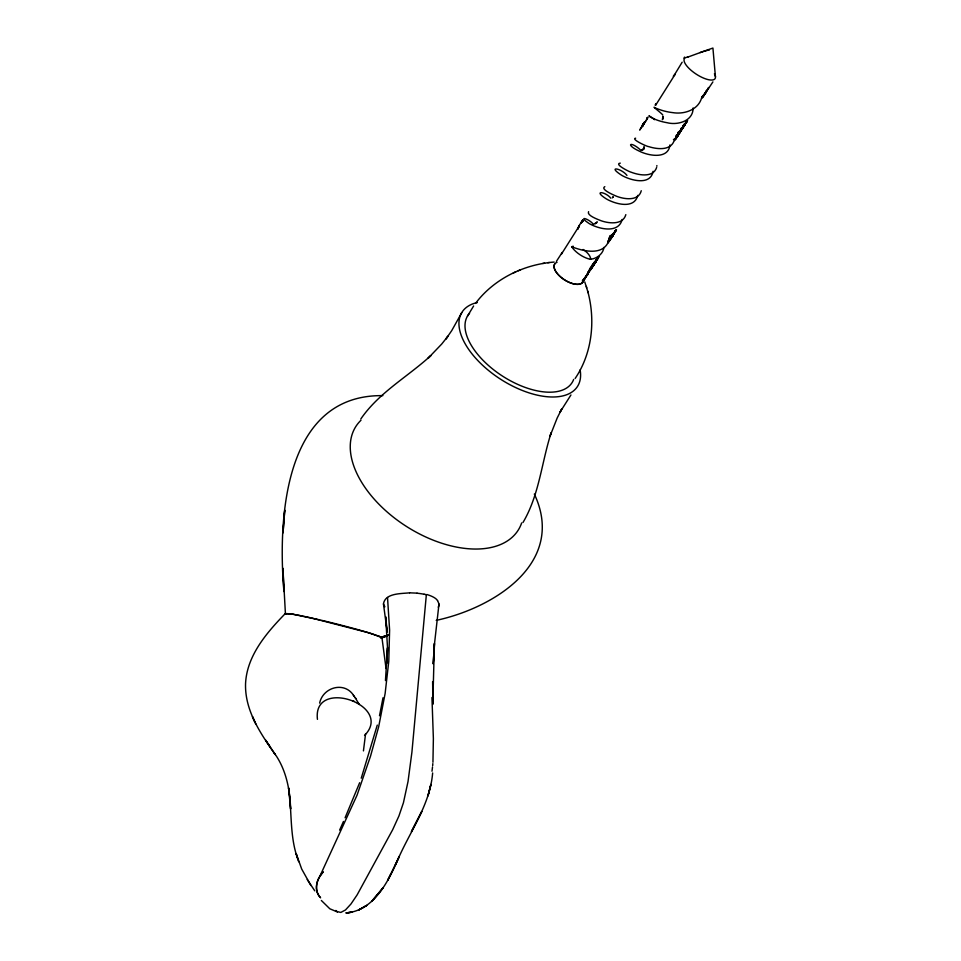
<?xml version="1.0" encoding="UTF-8"?>
<svg xmlns="http://www.w3.org/2000/svg" width="961" height="961" viewBox="0 0 961 961"><rect width="100%" height="100%" fill="white"/><g stroke="black" fill="none" stroke-linecap="round" stroke-linejoin="round"><path stroke-width="1.44" d="M365.6 733.591L363.438 750.901M642.489 125.326L643.618 124.149L642.489 125.038L642.441 126.9L643.113 124.089L644.314 123.248L643.053 124.317L642.945 125.855L643.113 124.089M669.949 144.931C668.484 159.454 648.843 155.91 639.654 151.309C624.83 144.57 630.284 140.414 640.963 150.36M432.906 701.77L432.666 681.577L432.774 704.377L434.432 643.426L433.195 663.931L434.54 643.45L438.985 603.988L437.615 600.553M582.558 220.273L582.462 221.955L582.594 219.865M653.096 171.31C650.609 185.929 630.464 180.476 621.539 175.202C606.583 165.496 621.647 168.343 626.956 175.419M438.973 604.133L438.973 604.061A49.071 14.98 8.2 0 1 438.204 607.136M693.121 107.956C693.253 121.098 677.745 125.459 667.126 122.72C661.108 121.687 655.162 119.801 649.852 116.737C646.08 113.83 653.948 118.635 654.537 119.693M656.843 166.229L656.88 165.568M432.943 762.253L433.375 738.589L431.957 697.518M644.182 147.429L643.954 148.859L644.014 146.48M663.15 117.614L662.874 119.092L662.862 116.605M432.834 763.635L432.654 765.701M385.457 680.556L387.535 647.714L387.079 663.03L387.487 647.27L385.673 616.746L387.235 632.062L383.463 603.952C385.061 592.985 401.254 593.766 409.542 592.829M637.744 195.383C634.536 209.522 615.016 204.092 606.091 198.759C592.541 190.122 605.322 191.383 610.836 198.218M432.51 767.082L431.994 771.227M285.429 613.899L282.918 568.251L283.927 591.532C277.837 519.937 283.435 394.346 382.85 395.632M432.642 772.968C429.903 806.051 408.677 832.995 396.473 862.858C386.79 884.228 372.496 910.896 346.104 912.926L351.81 912.181L346.104 912.926M613.19 233.823L611.857 237.319L608.469 240.238L611.496 237.908L613.19 233.823L611.857 237.319L608.685 239.553L612.553 235.986L610.343 238.929L611.496 237.908L612.109 236.514L608.265 240.923L612.109 236.514M622.163 219.468C618.632 233.859 598.907 229.078 589.405 223.697C576.42 215.12 589.345 218.603 593.514 224.538M290.426 613.827L285.297 613.562L285.91 614.223M680.076 130.744L678.995 134.072L677.877 134.972L680.004 132.27L676.232 135.441L679.343 133.471L680.652 130.276L679.343 133.471L676.076 136.21L678.995 134.072L680.652 130.276M610.007 240.058L610.247 238.46L608.89 241.872M603.844 247.433C603.328 254.184 595.544 259.494 589.742 259.17A16.89 7.784 33 0 1 571.819 246.977L571.675 246.749A11.76 5.454 33 0 1 573.333 246.28M647.378 117.338L646.621 119.921L646.789 118.263L647.99 117.422L643.966 123.753L644.23 122.311L645.732 121.434M613.683 233.283L612.217 236.718L610.619 238.292L614.175 232.742L612.565 236.106L608.89 238.845L612.217 236.718L614.656 232.178L614.235 233.679L611.773 235.589L615.124 231.601L613.262 234.82L609.574 236.67M383.007 697.782L379.499 715.777M610.223 239.109L609.202 241.319L610.848 237.019M655.907 103.824L655.642 105.242L675.175 74.237L673.301 76.243M641.263 190.722C638.717 201.233 624.746 199.359 617.022 196.44C614.632 195.491 599.724 189.317 604.829 186.638M614.764 231.12L614.235 233.679L611.484 236.274L612.914 235.469L609.334 237.403M608.745 241.427L609.214 239.289L608.253 242.893M683.776 124.462L683.019 127.873L678.586 132.077L681.565 130.071L683.367 126.492L678.466 132.834L681.229 130.636L684.4 124.113L683.367 127.357L680.52 130.203L683.019 127.873L683.872 126.071L680.628 129.495L683.367 127.357L684.989 123.753M611.34 236.538L609.49 240.755L611.664 237.031L609.779 240.166M625.839 214.639C622.956 225.054 609.178 223.589 601.202 220.778C597.706 219.372 586.486 215.36 588.576 211.66M615.256 230.544L613.623 234.172L609.815 235.925M639.762 130.228L641.023 127.765M386.046 668.46L381.961 637.768M580.961 222.544L578.594 227.072L579.015 225.559M679.187 132.366L678.61 134.672L675.643 137.711L678.202 135.273L679.031 133.327L677.313 136.318L678.862 131.669L678.202 135.273L675.391 138.444L677.757 135.861L678.502 133.855L676.988 136.979L678.214 132.137L677.757 135.861L675.391 138.444M377.277 725.111L361.252 778.206M656.639 167.502C653.144 177.881 639.137 175.25 631.221 172.235C629.407 171.959 613.454 163.851 620.301 163.13M615.749 229.943L613.983 233.499L616.061 230.4L614.343 232.826M676.484 136.606L675.847 138.925L677.397 134.912L676.244 138.288L677.301 136.438L675.102 139.153L677.301 136.438M640.29 129.267L642.489 125.038M597.141 257.896L596.096 261.608L591.291 266.485L595.063 263.206L596.625 260.143L592.324 264.984L596.096 261.608L597.61 258.449L595.027 262.737L597.61 258.449M686.01 121.446L685.085 124.702L682.286 128.257L686.61 121.146L684.088 125.663L685.986 122.996M608.409 241.716C602.475 256.239 582.006 250.893 571.627 246.689M562.005 252.479L561.524 253.992L578.978 226.364L577.633 229.355L579.243 225.367M609.598 240.538L610.247 238.46M679.031 133.327L675.871 136.967L678.61 134.672L679.523 132.798L677.613 135.645L679.715 131.849M595.82 260.791L595.063 263.206L589.489 269.416L593.117 266.197L594.667 263.29L591.976 267.278L594.703 261.572L593.117 266.197L588.721 270.834L592.204 267.602L593.706 264.755L588.036 272.215L592.769 266.149M674.069 140.919C670.346 150.925 656.952 149.231 648.795 146.649C647.101 146.745 630.332 138.864 635.641 138.168M581.982 220.826L580.997 223.336L583.015 220.718L580.792 222.82L582.246 221.607M612.289 235.517L610.067 239.553L611.136 238.472M592.973 265.308L590.282 270.077L592.769 264.395L591.339 268.936L587.423 273.549L591.844 267.446L586.354 276.023L589.982 269.777L587.459 274.906L582.342 280.996L588.012 273.441L587.459 274.906L588.504 272.155M595.952 261.176L594.066 264.731L590.342 267.963L594.066 264.731L594.859 262.377M701.698 97.65C698.395 109.902 684.304 114.539 672.856 112.641C666.718 111.956 660.675 110.311 655.042 107.776C650.273 104.761 663.102 114.311 662.79 115.164M359.654 782.722L345.095 817.751M680.448 131.741L681.601 127.717L680.856 131.201L678.118 134.276L683.367 126.492M609.49 240.755L611.208 237.523M677.517 135.465L676.628 137.639L673.433 139.621M594.066 264.731L594.667 263.29M613.19 234.436L612.217 236.718L610.908 237.631L613.406 234.856L609.118 238.136L612.565 236.106M285.261 613.623L292.769 614.199M339.617 830.136L343.461 821.451M611.664 237.031L608.061 241.571M319.629 703.104C323.064 686.815 345.143 681.013 353.972 696.052M676.244 138.288L676.82 137.027L674.79 139.874M395.271 865.176L399.38 856.251L387.679 880.348L391.031 873.657M675.427 139.573L676.328 137.615L674.454 140.57M703.02 96.869L704.233 94.262L702.383 98.01M616.53 229.775L614.704 232.13M584.805 278.954L587.135 274.293L583.832 280.168L588.012 273.441M703.969 95.632L706.455 90.706L703.104 96.629L708.701 87.487L705.434 93.121L701.686 97.217L706.239 92.1L705.434 93.121L712.906 81.901M674.202 75.282L682.154 62.213M461.76 312.697L451.706 330.656L445.928 339.017L447.946 336.206L441.712 344.05L428.029 358.321L430.876 355.57C407.656 376.856 378.91 392.532 360.795 419.008M582.991 281.705L585.225 277.405L582.066 282.954M522.988 522.484C539.241 495.071 541.548 462.637 551.146 432.822L549.932 436.366L557.176 418.023L561.68 409.122L560.023 412.149L570.942 394.971M598.595 256.671L596.156 261.128L593.442 263.458L598.247 258.233L594.643 261.909L597.334 259.47M467.502 316.073L473.617 305.982M655.882 103.908L655.078 105.073M685.517 123.38L683.908 126.251L684.737 125.182M381.012 638.044L381.949 637.84L380.616 636.879M612.782 197.425L613.226 196.693L612.373 197.834M643.053 124.317L645.011 122.335L643.642 123.32L643.45 124.81L644.411 122.179M662.357 119.717L662.934 116.665M319.785 876.408C315.52 882.739 314.884 892.108 320.602 897.802M613.623 234.172L615.593 231L612.073 234.88M575.134 378.49C592.312 353.192 595.64 320.193 587.688 291.063M597.177 221.703L595.508 223.432L596.228 223.228L594.318 223.709M684.196 125.026L686.406 122.588L682.538 126.191L686.755 122.155M644.122 148.222L642.38 149.808L643.173 149.604M592.937 265.813L595.64 261.752M687.632 120.473L685.758 123.116L687.019 121.687M561.837 252.995L556.407 261.344M685.613 123.681L686.406 122.588M364.543 735.453C394.442 705.122 312.373 676.904 317.442 719.345M475.467 303.448C493.882 278.918 523.853 264.347 554.173 262.065M323.316 871.783C317.022 878.594 313.202 889.79 320.301 897.478M322.86 872.3L319.845 876.3L357.024 795.252L370.514 756.211L378.646 726.888L385.133 693.482L388.785 661.264L389.601 630.104L387.523 597.49M599.328 256.431L595.904 260.311L598.547 257.74M607.857 242.22L610.391 239.541M285.321 613.538C266.702 632.698 246.761 655.69 245.548 683.812C244.767 710.515 260.587 733.651 275.266 754.577L265.608 740.174L270.377 747.238M611.196 236.959L613.827 234.28M612.385 234.172L615.472 231.793M381.877 637.924L387.451 635.726M381.961 637.804L381.061 638.044M595.508 223.432L596.853 222.532L594.895 223.673M642.38 149.808L643.81 148.991L641.732 150.06M513.294 272.96L515.733 271.903M518.315 270.774L520.574 269.777M688.629 56.795L701.842 51.978M372.159 633.852L381.901 637.66L387.475 635.521M381.901 637.66L387.235 635.702M700.016 52.591L712.918 48.05L715.452 76.904M388.196 634.933L381.361 637.263L388.124 634.969M702.203 51.858L705.506 50.837M436.222 620.374C494.17 607.917 566.546 562.726 534.34 494.05M705.818 50.765L706.719 50.561M542.725 263.458L544.587 263.194M547.782 262.725L549.368 262.497M409.65 592.829L417.038 593.141M290.739 613.875L298.871 615.328M293.129 614.259L319.929 619.929M299.327 615.412L302.607 616.085M590.534 259.338L590.595 259.362A11.76 5.454 33 0 0 583.147 249.488M303.58 616.289L306.583 616.926M307.088 617.034L310.727 617.827M311.796 618.067L368.447 632.71M321.587 620.325L323.244 620.71A62.093 3.664 13.6 0 1 346.597 626.584A62.081 3.664 13.6 0 1 366.874 632.23L378.982 636.194M368.844 632.818L371.799 633.743M337.431 912.001L329.815 908.782L321.358 900.481M379.199 636.278L380.46 636.807M352.867 700.773L354.381 701.446M357.312 702.996L358.837 703.933M337.059 911.557L340.831 912.433L345.467 909.971L350.969 903.989L357.132 894.883L392.665 829.727L398.935 815.973L403.428 802.759L408.029 781.521L411.921 752.127L426.348 594.739A18.523 5.994 7 0 0 424.125 594.198M336.818 911.364L335.906 910.475M384.856 606.811L383.463 603.952M355.162 697.626L359.258 704.533M353.348 695.235L355.87 698.551M307.232 879.543L314.788 890.847M310.871 885.489L301.694 869.032L296.168 853.62L298.679 861.729M274.269 753.016C286.066 769.256 289.97 789.293 290.618 808.97L288.564 787.852C292.204 811.733 289.405 836.695 298.054 859.711M255.025 722.336L252.467 716.69L255.83 724.15M584.744 281.849L588.204 292.877M586.342 286.402L586.787 287.952M583.351 280.119A16.697 7.928 32.9 0 1 563.831 279.399A16.697 7.928 32.9 0 1 557.02 262.317M582.798 282.041A16.697 7.928 32.9 0 1 564.6 279.915A16.697 7.928 32.9 0 1 554.653 264.095M687.295 57.228A21.815 4.252 -10.9 0 1 688.22 56.795M706.996 50.465A3.904 3.231 -9.6 0 1 709.134 50.296M683.956 58.165A22.451 13.142 -38.1 0 1 684.544 57.083M687.692 57.204A18.211 6.523 33.2 0 0 686.574 57.336A18.295 6.547 33.2 0 0 698.082 75.306A18.295 6.547 33.2 0 0 714.407 73.793M573.657 379.427A61.984 32.097 32.8 0 1 503.264 376.58A61.984 32.097 32.8 0 1 469.557 313.31M580.12 369.901A68.639 35.545 32.8 0 1 499.72 378.658A68.639 35.545 32.8 0 1 477.377 302.535M521.655 522.94A96.304 56.939 32.6 0 1 406.431 526.424A96.304 56.939 32.6 0 1 360.976 420.257M426.828 594.511A22.043 7.099 7 0 1 437.435 600.541M417.062 593.225A19.833 6.222 7 0 1 424.053 594.258M284.744 510.291L283.027 532.694L284.744 510.291M430.864 784.524L428.041 795.684L430.864 784.524M421.747 811.564L411.488 831.517L421.747 811.564M382.995 887.928L371.655 901.394L382.995 887.928M366.597 905.49L358.585 910.031L366.597 905.49"/></g></svg>
